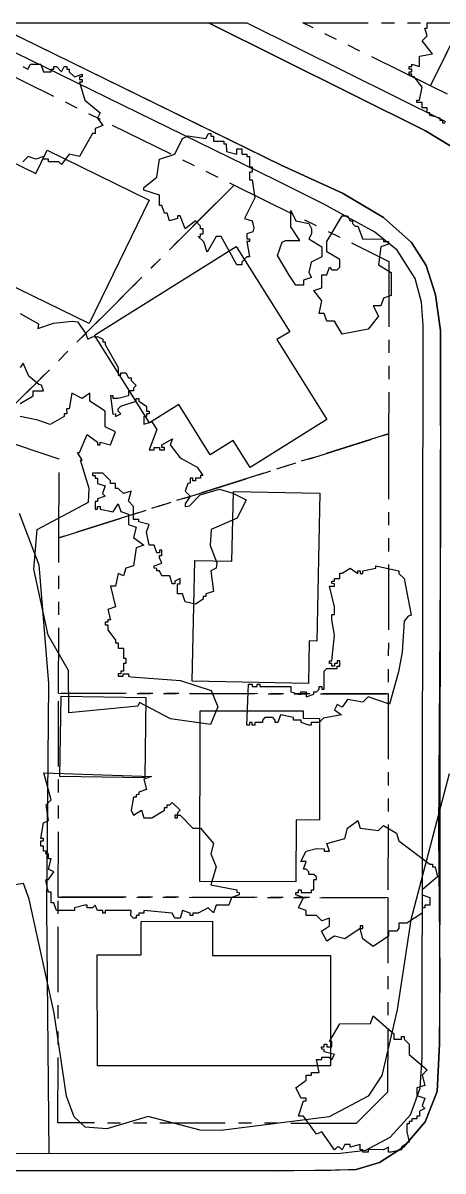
# Model space of a CAD drawing. Header units: metres. Extents: x -550 to 550, y -500 to 950.
# Drawn here: x 305.9 to 346.7, y 838.4 to 950 of the extents above; entities that cross this region are included whole.
import ezdxf

# ---------------------------------------------------------------- set-up
doc = ezdxf.new("R2010")
doc.units = ezdxf.units.M
doc.header["$LTSCALE"] = 2
doc.linetypes.add('PHANTOM', pattern=[6.35, 3.175, -0.635, 0.635, -0.635, 0.635, -0.635])
for name, color, linetype in [('SITE-BLDG-EXIST', 7, 'CONTINUOUS'), ('SITE-PROPERTY', 7, 'PHANTOM'), ('SITE-ROAD-CURB', 7, 'CONTINUOUS'), ('SITE-ROAD-GRAVEL', 32, 'CONTINUOUS'), ('SITE-ROAD-PAVED', 7, 'CONTINUOUS'), ('SITE-TREE-CANOPY', 94, 'CONTINUOUS'), ('TOPO-CONTOUR-MAJOR', 8, 'CONTINUOUS')]:
    doc.layers.add(name, color=color, linetype=linetype)

msp = doc.modelspace()

# ---------------------------------------------------------------- linework, layer by layer
at = {"layer": 'SITE-BLDG-EXIST'}
for points in [[(295.81, 928.86), (300.55, 938.57), (307.15, 935.36), (308.25, 937.63), (318.16, 932.79), (312.32, 920.81)], [(326.61, 928.29), (331.8, 920), (330.55, 919.23), (335.41, 911.47), (327.96, 906.79), (326.31, 909.42), (324.09, 908.03), (321.04, 912.91), (318.2, 911.13), (312.85, 919.67)], [(322.58, 897.78), (326.19, 897.7), (326.33, 904.48), (334.72, 904.3), (334.42, 889.94), (333.69, 889.96), (333.61, 885.8), (322.34, 886.03)], [(309.62, 884.57), (317.84, 884.45), (317.72, 876.64), (309.5, 876.76)], [(333.1, 882.44), (334.7, 882.42), (334.68, 872.54), (332.41, 872.55), (332.4, 866.54), (323.08, 866.57), (323.11, 883.16), (333.1, 883.14)], [(329.62, 859.37), (335.76, 859.37), (335.77, 848.67), (313.14, 848.65), (313.12, 859.44), (317.38, 859.45), (317.38, 862.7), (324.3, 862.71), (324.3, 859.37)]]:
    msp.add_lwpolyline(points, close=True, dxfattribs=at)
at = {"layer": 'SITE-PROPERTY'}
for points in [[(345.45, 943.9), (333.07, 950), (348.46, 950)], [(358.51, 937.47), (345.45, 943.9), (348.46, 950), (381.84, 950)], [(302.19, 910.02), (287.94, 914.8), (303.16, 945.69), (326.4, 934.24)], [(309.39, 899.98), (309.41, 907.6), (302.19, 910.02), (326.4, 934.24), (341.43, 926.83), (341.4, 910.08)], [(309.37, 884.86), (309.39, 899.98), (341.4, 910.08), (341.36, 884.8)], [(341.33, 865), (309.33, 865.06), (309.37, 884.86), (341.36, 884.8)], [(341.3, 846.11), (338.24, 843.06), (309.3, 843.11), (309.33, 865.06), (341.33, 865)]]:
    msp.add_lwpolyline(points, close=True, dxfattribs=at)
at = {"layer": 'SITE-ROAD-CURB'}
for points in [[(302.71, 950), (307.16, 947.88), (330.96, 936.19), (336.93, 933.45), (340.9, 931.08), (343.63, 928.67), (345.04, 926.44), (345.93, 923.57), (346.42, 920.1), (346.34, 850.81), (346.11, 846.17), (344.94, 843.23), (342.88, 840.79), (340.51, 839.25), (338.24, 838.6), (335.02, 838.46), (247.62, 838.51)], [(304.47, 840.14), (336.71, 840.16), (339.17, 840.45), (341.55, 841.73), (343.52, 843.91), (344.45, 846.5), (344.65, 849.52), (344.76, 920.59), (344.6, 922.87), (343.97, 925.16), (342.22, 927.93), (340.06, 929.68), (335.12, 932.39), (330.44, 934.73), (299.18, 950)], [(348.67, 937.29), (344.99, 939.51), (323.9, 950), (327.64, 950), (346.91, 940.42)]]:
    msp.add_lwpolyline(points, dxfattribs=at)
at = {"layer": 'SITE-ROAD-GRAVEL'}
msp.add_lwpolyline([(305.53, 902.38), (307.46, 897.35), (308.39, 885.81), (308.19, 863.94), (308.42, 840.14), (303.79, 840.12)], dxfattribs=at)
at = {"layer": 'SITE-ROAD-PAVED'}
msp.add_lwpolyline([(247.62, 838.51), (330.2, 838.44), (338.24, 838.6), (340.51, 839.25), (342.88, 840.79), (344.94, 843.23), (346.11, 846.17), (346.34, 850.81), (346.4, 857.44), (346.27, 871.29), (346.47, 901.52), (346.42, 920.1), (345.93, 923.57), (345.04, 926.44), (343.63, 928.67), (340.9, 931.08), (336.93, 933.45), (330.96, 936.19), (302.71, 950), (323.9, 950), (344.99, 939.51), (348.67, 937.29)], dxfattribs=at)
at = {"layer": 'SITE-TREE-CANOPY'}
for points in [[(346.9, 940.26), (346.65, 940.26), (346.65, 940.51), (346.4, 940.51), (346.4, 940.76), (345.4, 941.01), (345.4, 941.26), (345.15, 941.26), (345.15, 941.76), (344.65, 941.76), (344.65, 942.26), (344.15, 942.26), (344.14, 942.51), (344.4, 942.51), (344.64, 943.76), (343.89, 944.76), (343.65, 944.76), (343.65, 945.01), (343.4, 945.01), (343.4, 945.26), (343.65, 945.26), (343.65, 945.51), (343.4, 945.51), (343.4, 945.76), (343.65, 945.76), (343.65, 946.01), (344.39, 945.76), (344.4, 946.76), (345.65, 947.01), (344.65, 948.26), (345.15, 948.76), (344.9, 949.51), (345.15, 949.51), (345.15, 950), (353.41, 950)], [(305.9, 945.77), (306.39, 945.51), (306.65, 946.01), (307.64, 946.01), (307.9, 945.26), (308.65, 945.26), (308.65, 945.51), (308.9, 945.51), (308.9, 945.76), (309.15, 945.76), (309.64, 945.26), (309.9, 945.76), (310.15, 945.76), (310.15, 945.52), (310.4, 945.51), (310.4, 945.26), (310.9, 944.76), (311.65, 945.01), (311.65, 944.76), (311.4, 944.76), (311.4, 944.51), (311.64, 944.51), (311.64, 944.26), (311.4, 944.26), (311.9, 942.51), (313.4, 941.26), (313.15, 940.76), (313.65, 940.02), (312.9, 939.76), (312.9, 939.26), (312.65, 939.26), (311.4, 937.02), (310.4, 937.26), (309.65, 936.26), (309.4, 936.51), (308.4, 936.51), (308.4, 936.76), (307.9, 936.76), (307.9, 937.01), (307.15, 936.76), (306.4, 937.01), (305.9, 936.51)], [(305.65, 921.76), (307.4, 920.76), (307.35, 920.32), (308.88, 920.84), (310.69, 921.03), (311.19, 920.95), (311.98, 919.86), (312.2, 919.28), (312.65, 919.5), (313.15, 919.52), (313.65, 919.26), (313.65, 919.01), (313.89, 919.01), (313.89, 918.76), (315.15, 916.51), (315.15, 915.76), (315.4, 915.76), (315.4, 916.01), (315.9, 916.01), (316.14, 915.51), (316.4, 915.51), (316.4, 915.26), (316.89, 914.76), (316.65, 914.51), (316.65, 914.26), (316.15, 914.26), (316.15, 913.76), (315.14, 913.51), (314.65, 913.51), (314.65, 913.76), (314.4, 913.76), (314.64, 912), (314.9, 912.02), (314.9, 911.76), (315.4, 912.02), (315.15, 912.26), (315.15, 912.5), (315.4, 912.76), (316.9, 913.26), (316.9, 913.51), (317.15, 913.51), (317.15, 913.26), (317.9, 912.76), (317.9, 912.26), (318.15, 912.26), (318.15, 912.01), (317.9, 912.01), (317.89, 911.76), (317.65, 911.76), (317.65, 911.01), (318.4, 911.25), (318.9, 910.51), (318.15, 908.51), (318.65, 908.51), (318.65, 908.76), (319.15, 908.76), (319.15, 908.51), (319.65, 908.51), (319.65, 908.76), (319.4, 908.76), (319.4, 909.01), (320.41, 909.58), (320.2, 908.99), (321.16, 907.74), (322.81, 906.82), (323.36, 906.01), (323.15, 906.01), (323.15, 905.77), (322.65, 905.77), (322.65, 905.51), (322.39, 905.51), (322.4, 905.75), (322.15, 905.76), (322.15, 905.27), (321.9, 905.25), (321.65, 904.51), (322.15, 904.01), (321.65, 903.26), (321.65, 903.01), (322.08, 903.09), (323.12, 904.13), (324.98, 904.71), (326.27, 904.3), (327.56, 903.67), (326.68, 901.89), (324.17, 900.78), (324.06, 899.23), (324.72, 897.53), (324.65, 897.01), (324.15, 896.76), (324.4, 894.76), (323.64, 894.51), (323.64, 894.26), (323.4, 894.26), (323.4, 894.01), (322.65, 893.51), (321.65, 893.76), (321.4, 894.51), (320.9, 894.51), (320.9, 895.51), (321.15, 895.51), (321.15, 896.01), (320.65, 895.76), (320.65, 895.51), (320.4, 895.51), (320.15, 896.26), (319.4, 896.26), (319.15, 896.76), (318.89, 896.76), (318.89, 897), (318.65, 897.01), (318.65, 897.26), (319.4, 897.5), (319.15, 898.01), (319.15, 898.26), (319.39, 898.26), (319.4, 898.76), (319.15, 898.76), (319.15, 898.51), (318.9, 898.51), (318.64, 899.26), (318.15, 899.26), (317.89, 900.51), (318.15, 901.26), (317.14, 901.51), (317.15, 901.76), (316.65, 901.76), (316.65, 903.01), (316.15, 903.52), (316.4, 904.51), (315.65, 904.26), (315.15, 904.76), (314.9, 904.76), (314.9, 905.26), (314.4, 905.26), (314.4, 905.51), (313.65, 906.26), (312.65, 906.26), (312.65, 906.01), (312.9, 906.01), (312.9, 905.76), (313.15, 905.76), (313.15, 905.25), (313.9, 905.01), (313.64, 904.26), (313.9, 904.01), (313.15, 903.76), (313.15, 903.51), (312.9, 903.51), (312.9, 902.76), (313.14, 902.76), (313.14, 903.01), (313.4, 903.01), (313.4, 902.76), (314.65, 902.51), (315.15, 903.26), (315.4, 902.52), (316.15, 902.26), (316.15, 901.26), (316.9, 901.01), (316.64, 900.01), (317.65, 899.26), (316.9, 899.01), (316.65, 897.26), (315.9, 897.01), (315.65, 896.26), (315.14, 896.51), (314.9, 895.26), (314.4, 895.26), (314.89, 893.26), (314.15, 893.01), (314.39, 892), (314.15, 892.01), (314.15, 891.76), (313.9, 891.76), (313.9, 891.5), (314.15, 891.52), (314.15, 891.02), (314.9, 890.01), (314.9, 889.76), (315.15, 889.76), (315.15, 889.26), (315.65, 889.26), (315.65, 888.27), (315.9, 888.27), (315.9, 887.76), (315.65, 887.77), (315.65, 887.01), (315.4, 887.01), (315.4, 886.76), (315.15, 886.76), (315.15, 886.51), (315.64, 886.51), (315.64, 886.76), (316.15, 886.76), (316.15, 886.51), (316.4, 886.45), (321.18, 886.09), (324.17, 885.13), (324.82, 883.53), (324.1, 881.83), (320.23, 882.38), (317.22, 883.96), (317.04, 883.6), (310.37, 882.97), (310.34, 887.07), (308.35, 890.51), (306.97, 896.91), (307.29, 900.78), (312.27, 903.42), (312.33, 904.76), (311.49, 907.51), (311.65, 907.51), (311.21, 908.26), (311.4, 908.26), (312.15, 910.01), (313.15, 909.26), (313.15, 909.01), (313.4, 909.01), (313.4, 909.26), (314.39, 909.01), (314.89, 910.26), (313.9, 910.76), (313.9, 912.26), (312.4, 913.26), (312.4, 914.01), (311.65, 913.51), (310.64, 914.01), (310.4, 912.51), (310.14, 912.51), (310.15, 912.01), (309.9, 912.01), (309.9, 911.76), (308.56, 910.99), (307.36, 911.41), (305.65, 911.76)], [(305.65, 913.01), (306.89, 913.76), (306.9, 914.26), (307.9, 914.26), (307.72, 914.79), (307.44, 914.86), (306.46, 915.69), (305.94, 916.94), (305.65, 916.51)]]:
    msp.add_lwpolyline(points, dxfattribs=at)
for points in [[(322.9, 929.26), (323.15, 929.26), (323.15, 929.51), (323.4, 929.51), (323.39, 930.01), (323.15, 930.01), (323.15, 930.26), (322.64, 930.76), (321.65, 930.01), (321.15, 931.26), (320.9, 931.26), (320.9, 931.01), (320.14, 930.76), (319.9, 931.51), (319.65, 931.51), (319.4, 932.26), (319.15, 932.26), (319.15, 933.26), (317.65, 933.76), (317.65, 934.02), (318.9, 935.01), (319.15, 936.76), (320.64, 937.26), (321.4, 938.76), (321.9, 939.02), (323.64, 938.76), (323.9, 939.26), (324.15, 939.26), (324.15, 939.01), (324.4, 939.01), (324.4, 938.51), (325.4, 938.51), (325.4, 938.27), (325.64, 938.27), (325.65, 937.51), (326.65, 937.26), (326.65, 937.76), (327.15, 937.76), (327.15, 937.26), (327.64, 937.26), (327.64, 937.01), (327.9, 937.01), (327.9, 936.02), (328.15, 936.02), (328.15, 935.51), (327.9, 935.51), (327.89, 934.76), (328.15, 934.76), (328.4, 933.01), (327.4, 931.01), (328.15, 930.76), (328.32, 930.1), (328.23, 929.71), (327.65, 929.51), (327.65, 929.01), (327.9, 929.01), (327.9, 928.76), (327.65, 928.76), (327.9, 927.26), (327.65, 927.26), (327.15, 926.76), (327.15, 926.51), (326.65, 926.51), (325.15, 929.26), (324.65, 929.26), (323.78, 927.72), (323.46, 928.72)], [(331.74, 925.5), (330.6, 927.4), (331.07, 928.7), (331.4, 928.87), (332.78, 928.86), (331.9, 930.19), (331.9, 931.76), (332.4, 930.76), (333.65, 930.51), (333.9, 930.01), (333.9, 929.51), (333.64, 929.01), (334.9, 928.26), (334.9, 927.26), (333.89, 926.76), (333.65, 925.76), (333.9, 925.26), (333.15, 925.01), (333.15, 924.51), (332.39, 924.51)], [(337.65, 930.76), (337.89, 930.76), (337.89, 930.51), (338.15, 930.26), (338.4, 930.26), (338.9, 929), (340.9, 929.01), (340.9, 928.76), (341.4, 928.76), (341.4, 928.51), (340.65, 928.26), (340.4, 926.51), (341.64, 925.76), (341.65, 923.51), (340.9, 923.26), (340.65, 922.51), (339.9, 922.51), (340.4, 921.51), (339.4, 920.26), (336.9, 919.76), (336.15, 921.01), (335.4, 921.01), (335.15, 921.76), (334.65, 921.76), (334.9, 923.01), (334.15, 924.01), (334.9, 924.26), (334.9, 925.51), (335.4, 925.51), (335.65, 926.26), (335.89, 926.01), (336.4, 926), (336.65, 926.26), (336.65, 927.01), (335.4, 927.76), (335.4, 928.76), (336.9, 931.27), (337.4, 931.26)], [(333.89, 882.01), (333.89, 881.76), (333.65, 881.76), (332.9, 882.01), (332.9, 882.26), (332.15, 882.26), (332.15, 882.51), (330.9, 882.76), (330.65, 882.01), (330.4, 882.01), (330.4, 882.26), (330.15, 882.51), (329.39, 882.51), (329.15, 882.26), (329.15, 882.01), (328.4, 882.01), (328.4, 881.76), (328.15, 881.76), (328.15, 882.01), (327.9, 882.01), (327.9, 881.77), (327.65, 881.77), (327.8, 885.76), (328.15, 885.76), (328.15, 885.51), (328.65, 885.51), (328.65, 885.76), (328.9, 885.76), (328.9, 885.51), (331.9, 885.51), (331.9, 885.01), (332.65, 884.76), (332.9, 884.76), (332.89, 885.01), (333.4, 885.01), (333.4, 884.51), (334.15, 884.76), (334.15, 885.01), (334.4, 885.01), (334.65, 885.26), (334.65, 885.51), (334.9, 885.51), (334.9, 885.26), (335.15, 885.26), (335.15, 887.01), (335.4, 887.26), (336.4, 887.26), (336.4, 887.51), (336.65, 887.51), (336.65, 888.01), (336.39, 888.01), (336.39, 887.76), (336.15, 887.76), (336.15, 887.51), (335.9, 887.51), (335.9, 887.76), (335.65, 887.76), (335.65, 888.01), (335.9, 888.01), (336.15, 890.51), (335.89, 892.01), (335.89, 892.51), (336.15, 892.51), (336.15, 893.26), (335.65, 895.26), (336.15, 895.26), (336.14, 895.51), (335.9, 895.52), (335.9, 895.76), (336.14, 895.76), (336.15, 896.02), (336.65, 896.01), (336.65, 896.52), (336.9, 896.52), (337.65, 897.01), (338.4, 896.51), (338.4, 896.76), (338.65, 896.76), (338.65, 896.51), (338.9, 896.51), (338.9, 896.76), (340.15, 897.01), (340.15, 897.26), (342.4, 896.76), (342.39, 896.51), (342.9, 896.01), (343.6, 892.46), (343.29, 892.35), (342.92, 891.88), (342.7, 888.85), (342.36, 886.96), (341.47, 883.81), (339.4, 884.51), (338.9, 884.01), (337.4, 884.26), (336.89, 883.51), (336.4, 883.76), (336.15, 883.26), (336.82, 882.76), (335.09, 882.45), (334.65, 882.01)], [(321.15, 873.01), (322.39, 871.76), (323.15, 871.76), (324.4, 870.26), (324.15, 869.26), (324.65, 868.01), (324.15, 866.26), (326.65, 865.76), (326.65, 865.52), (326.89, 865.51), (326.89, 865.26), (326.15, 865.02), (325.9, 864.26), (324.65, 864.26), (324.4, 863.52), (323.89, 864.01), (322.9, 863.51), (322.4, 863.51), (322.4, 863.26), (322.15, 863.26), (322.15, 863.51), (321.39, 863.76), (321.15, 863.01), (320.65, 863.01), (320.4, 863.51), (317.65, 863.76), (317.64, 863.51), (317.15, 863.51), (317.15, 863.26), (316.9, 863.26), (316.9, 863.01), (316.65, 863.01), (316.39, 863.26), (316.4, 863.76), (313.9, 863.76), (313.9, 863.51), (313.65, 863.51), (313.65, 863.76), (313.14, 863.76), (312.9, 864.26), (312.65, 864.01), (312.4, 864.01), (312.15, 864.01), (312.15, 864.27), (311.9, 864.27), (310.9, 864.01), (310.9, 863.76), (309.15, 863.76), (308.9, 864.51), (308.64, 864.51), (308.65, 865.52), (308.4, 865.52), (308.15, 866.51), (308.15, 866.76), (308.39, 866.76), (308.9, 867.51), (308.4, 867.76), (308.65, 868.76), (308.4, 868.76), (308.4, 869.26), (308.14, 869.26), (308.15, 869.51), (307.9, 869.51), (307.9, 870.01), (307.65, 870.01), (307.65, 870.51), (307.9, 870.51), (307.9, 870.76), (307.65, 870.76), (307.9, 872.26), (308.39, 872.51), (308.15, 874.01), (308.65, 874.51), (307.94, 877.12), (318.38, 876.79), (317.65, 876.51), (317.9, 875.52), (317.15, 875.26), (317.15, 875.02), (316.9, 875), (316.9, 874.76), (316.65, 874.76), (316.4, 873.51), (316.65, 873.01), (317.4, 873.51), (317.65, 872.76), (318.4, 872.76), (319.64, 873.51), (319.64, 873.76), (319.9, 873.76), (319.9, 874.01), (320.15, 874.01), (320.4, 874.26), (321.15, 873.51), (320.9, 873.26), (320.9, 873.01)], [(320.65, 873.01), (320.65, 872.76), (320.9, 872.76), (320.9, 873.01)], [(337.15, 861.01), (336.15, 861.27), (335.4, 860.77), (334.89, 861.76), (335.65, 862.26), (335.65, 863.01), (334.9, 862.76), (334.4, 863.26), (333.4, 863.26), (333.39, 863.76), (332.65, 864.01), (333.15, 865.01), (332.4, 865.26), (332.4, 865.51), (332.65, 865.51), (332.65, 865.76), (332.9, 865.76), (332.9, 865.51), (333.9, 865.51), (333.9, 865.76), (334.15, 865.76), (334.15, 866.76), (334.4, 866.76), (334.4, 867.01), (334.15, 867.26), (333.64, 867.26), (333.64, 867.51), (333.4, 867.76), (333.15, 867.77), (333.4, 868.51), (332.89, 868.51), (333.39, 869.51), (334.4, 869.77), (335.15, 869.76), (335.15, 869.51), (335.65, 869.51), (335.4, 870.27), (337.15, 870.76), (337.4, 871.76), (338.4, 872.51), (338.65, 871.76), (340.4, 871.52), (340.9, 872.02), (342.15, 871.26), (342.4, 870.51), (345.4, 868.26), (345.65, 868.26), (345.65, 868.01), (345.9, 868), (346.15, 867.01), (344.65, 865.76), (344.64, 865.26), (345.4, 865.01), (345.39, 864.26), (344.9, 864.26), (344.9, 864.01), (344.65, 864.01), (344.65, 863.51), (343.15, 862.51), (342.39, 862.51), (342.4, 862.01), (342.15, 861.76), (341.4, 861.76), (341.4, 861.26), (339.9, 860.26), (338.9, 861.01), (338.64, 862.01)], [(338.9, 862.01), (338.9, 862.26), (338.64, 862.26), (338.64, 862.01)], [(341.9, 851.26), (342.65, 851.26), (342.65, 851.51), (342.9, 851.51), (342.9, 851.26), (343.4, 850.76), (343.4, 849.77), (345.15, 848.26), (344.65, 847.76), (344.9, 846.76), (344.15, 846.51), (344.15, 845.76), (344.9, 845.51), (344.65, 844.76), (344.9, 844.51), (344.4, 844.26), (344.4, 843.76), (344.15, 843.76), (344.15, 843.51), (343.65, 843.51), (343.65, 843.26), (343.4, 843.26), (343.4, 843.01), (343.15, 843.01), (343.15, 842.26), (343.4, 841.26), (342.65, 840.76), (342.65, 840.51), (341.65, 840.26), (341.4, 840.26), (341.4, 840.76), (340.9, 840.51), (339.4, 840.52), (339.4, 840.26), (338.9, 840.26), (338.9, 840.5), (338.65, 840.51), (338.65, 841.01), (337.65, 840.76), (337.65, 841.01), (337.15, 841.01), (336.9, 840.51), (336.64, 840.76), (336.4, 840.76), (336.15, 840.51), (334.9, 842.26), (334.4, 842.01), (333.14, 843.76), (332.65, 843.76), (333.15, 845.26), (333.4, 845.26), (333.4, 845.51), (332.9, 845.51), (332.4, 846.51), (333.39, 847.26), (333.4, 847.76), (333.9, 847.76), (333.9, 848.01), (334.65, 848.01), (334.39, 849.26), (334.9, 849.26), (334.9, 849.51), (335.64, 849.51), (335.9, 849.26), (336.15, 849.76), (335.15, 850.01), (335.15, 850.26), (334.9, 850.27), (334.89, 850.51), (335.15, 850.51), (335.15, 850.77), (335.4, 850.77), (335.4, 850.51), (335.9, 850.51), (335.9, 851.01), (335.65, 851.01), (336.65, 852.75), (339.65, 852.76), (339.9, 853.51), (341.9, 851.76)]]:
    msp.add_lwpolyline(points, close=True, dxfattribs=at)
at = {"layer": 'TOPO-CONTOUR-MAJOR'}
msp.add_lwpolyline([(347.28, 877.03), (343.55, 862.84), (342.24, 854.1), (340.73, 847.73), (339.42, 845.71), (335.64, 843.7), (325.11, 842.36), (323.1, 842.4), (318.06, 843.75), (314.03, 842.53), (311.94, 842.69), (310.87, 843.7), (310.13, 845.71), (308.94, 853.77), (306.51, 864.86), (305.97, 866.39), (304.96, 866.22)], dxfattribs=at)

doc.saveas('drawing.dxf')
